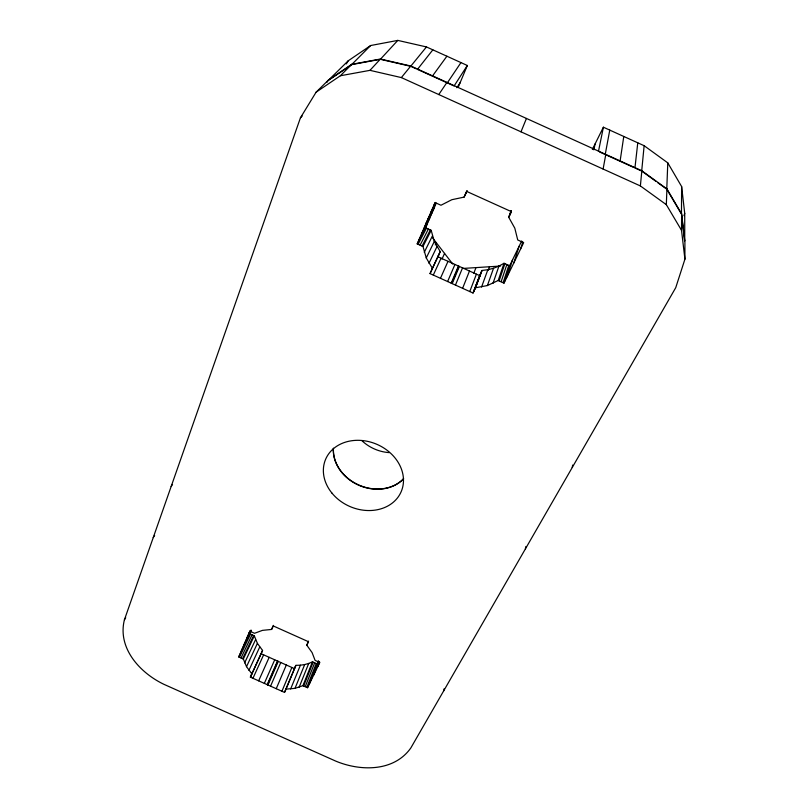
<?xml version="1.0" encoding="UTF-8"?>
<svg xmlns="http://www.w3.org/2000/svg" width="808" height="808" viewBox="0 0 808 808"><rect width="100%" height="100%" fill="white"/><g stroke="black" fill="none" stroke-linecap="round" stroke-linejoin="round"><path stroke-width="1.21" d="M592.355 149.44L603.394 127.21L644.138 145.703L667.782 162.863L681.629 186.557L681.467 214.12L666.772 189.193L657.742 182.669M684.921 259.186L681.528 230.32L681.619 213.847L666.923 188.91L641.835 170.771L410.797 66.003L380.437 59.024L351.743 64.327L328.159 80.335L316.11 92.173L300.435 117.827L124.402 619.827C117.271 648.218 140.047 672.953 164.014 684.366L335.855 761.156C360.469 771.398 393.981 771.872 410.838 747.945L675.74 287.668L684.921 259.186L684.901 241.935L681.619 213.847M681.528 230.32L666.327 204.666L666.923 188.91M666.772 189.193L667.782 162.863M655.732 181.214L641.693 171.054L644.138 145.703M666.327 204.666L640.38 185.941L641.835 170.771M637.775 142.814L634.937 167.993L641.693 171.054M620.079 161.257L623.776 136.461M572.276 467.448L572.64 465.055M603.101 169.044L605.798 154.429M609.767 130.098L605.212 154.51L599.576 151.965M525.392 548.895L525.867 546.491M598.455 151.45L603.394 127.21M593.84 149.823L595.122 143.854M443.592 691.032L444.178 688.689M520.544 249.086L522.776 242.006M683.992 215.655L684.719 213.342L681.629 186.557M513.747 263.085L519.13 246.248M507.04 276.892L512.605 259.742M422.998 246.491L417.201 243.875L425.564 227.785L431.179 230.331L422.998 246.491L426.25 257.944L432.401 268.327L430.048 273.609L473.023 293.021L475.498 287.779L487.396 285.557L498.213 280.477L504.02 283.103L509.666 265.812L521.675 240.986M503.111 282.689L508.788 265.408M501.111 281.79L506.848 264.539M499.122 280.891L504.909 263.661M498.213 280.477L504.03 263.267L509.666 265.812M492.981 283.366L498.95 266.095L504.03 263.267M487.396 285.557L493.536 268.256L498.95 266.095M504.02 283.103L523.665 242.653L517.726 239.966L514.807 228.169L508.747 217.322L511.171 210.615M509.171 216.443L511.181 210.858M510.09 214.494L511.292 211.151M481.538 287.042L487.85 269.721L493.536 268.256M488.224 270.236L489.496 266.751M473.023 293.021L481.982 270.458L487.85 269.721M473.407 292.203L479.942 274.781M474.256 290.405L480.77 273.023M475.104 288.608L481.608 271.266M475.498 287.779L481.982 270.458M469.771 291.547L476.417 274.154M473.73 273.417L475.983 267.62M309.424 683.841L318.342 661.146M313.615 675.215L318.938 661.651M317.847 666.499L319.604 661.994M306.818 687.396L316.231 663.55M243.329 658.995L238.734 656.934L250.652 631.957L249.844 633.825L254.318 635.835L243.329 658.995L246.511 666.661L251.854 673.811L250.379 677.134L284.507 692.395L286.062 689.113L295.011 688.355L302.929 685.659L307.535 687.719L318.322 660.974M305.232 686.689L314.686 662.853M303.656 685.982L313.14 662.166M462.61 288.315L469.478 271.023M302.929 685.659L312.433 661.853L316.928 663.863M299.132 687.244L308.717 663.439L312.433 661.853M520.998 131.825L526.442 118.443M295.011 688.355L304.687 664.55L308.717 663.439M290.638 688.982L300.404 665.196L304.687 664.55M307.535 687.719L319.786 662.51L315.1 660.409L312.09 652.581L306.788 645.198L308.575 641.118M455.449 285.083L462.54 267.882M238.734 656.934L249.854 631.2L254.53 633.29L262.479 630.361L271.609 629.442L273.447 625.382M284.507 692.395L295.162 666.984M285.82 689.628L295.93 665.348L300.404 665.196M417.201 243.875L435.047 202.566L440.976 205.242L451.874 199.697L464.105 197.112L467.145 190.678M458.217 87.244L467.337 65.488L426.452 46.935L397.809 40.4L370.64 45.531L348.208 60.812L328.048 80.628L351.631 64.63L370.64 45.531M452.197 283.608L459.388 266.458L437.926 256.762L440.229 251.601L434.3 241.491L431.179 230.331M281.921 691.244L291.87 667.479M451.197 283.164L458.419 266.024M451.632 283.366L458.843 266.226M276.235 688.699L286.325 664.994M447.612 281.538L454.944 264.458M425.564 227.785L435.886 203.929L427.755 219.423M270.549 686.154L280.78 662.52M267.963 685.002L278.265 661.388L261.115 653.712L250.379 677.134M267.175 684.649L277.487 661.045M267.519 684.8L277.821 661.197M264.327 683.376L274.71 659.803M271.609 629.442L273.185 625.907L308.444 641.693L306.788 645.198M464.105 197.112L466.65 191.395L511.424 211.656L508.747 217.322M261.115 653.712L262.57 650.43L257.399 643.39L254.318 635.835M440.451 278.305L448.016 261.317M258.641 680.831L269.175 657.318M252.954 678.286L263.63 654.834M441.986 259.065L444.572 253.419M250.611 676.619L262.57 650.43M433.3 275.074L441.077 258.186M248.925 670.327L259.732 646.996M432.028 269.155L440.229 251.601M430.048 273.609L439.077 254.187M246.511 666.661L257.399 643.39M465.378 194.263L466.893 191.052M244.632 662.863L255.581 639.653M295.93 665.348L294.395 668.61L278.265 661.388M242.612 658.672L253.621 635.522M241.026 657.965L252.086 634.835M239.451 657.258L250.541 634.139M428.977 263.307L436.926 246.713M249.005 633.149L250.056 630.967M247.157 637.421L250.308 630.876M243.996 644.744L250.965 630.24M241.35 650.864L251.076 630.24M435.26 244.945L436.34 242.733M426.25 257.944L434.3 241.491M424.25 252.318L432.371 236.007M422.089 246.087L430.3 229.937M420.099 245.178L428.371 229.058M418.1 244.279L426.442 228.189M421.392 234.158L429.664 218.311M418.504 240.845L426.836 224.836M426.018 223.432L434.583 206.949M425.624 224.351L433.997 208.292M424.301 227.432L432.512 211.736M430.714 212.595L435.896 202.737M433.684 205.707L435.401 202.454M326.876 82.416L328.159 80.335M346.289 63.923L348.208 60.812M124.402 619.827L125.715 617.726M456.904 87.729L460.146 82.638M467.337 65.488L454.076 85.981L433.532 76.659M153.237 537.583L154.621 535.482M447.299 82.911L460.954 62.59M438.774 94.556L446.965 82.396M171.155 486.497L172.528 484.467M446.905 56.206L432.381 76.144L417.463 69.377L432.846 49.833M316.11 92.173L340.37 75.75L369.973 70.347L401.354 77.588L410.797 66.003M381.538 59.6L410.676 66.306L426.452 46.935M369.973 70.347L380.437 59.024M380.326 59.327L397.809 40.4M300.435 117.827L302.202 116.039M340.37 75.75L351.743 64.327M351.631 64.63L379.134 59.54M462.54 268.468L500.606 266.044M508.05 265.569L510.535 265.408M459.388 266.458L479.568 275.579M410.676 66.306L416.332 68.862M606.354 155.035L633.795 167.478M401.354 77.588L640.38 185.941M432.573 237.845L452.753 264.054M681.609 215.342L684.598 240.986M684.719 213.342L684.74 240.956M403.626 478.649A39.956 33.33 23.3 0 1 359.106 485.133A39.956 33.33 23.3 0 1 333.451 448.228M389.345 452.621A38.006 32.33 23.3 0 1 362.014 440.774M403.525 478.861A39.956 33.32 23.3 0 1 359.015 485.335A39.956 33.32 23.3 0 1 333.371 448.44M331.987 493.143A41.107 33.896 23.3 0 0 400.657 492.819A41.107 33.896 23.3 0 0 357.601 440.31A41.107 33.896 23.3 0 0 331.987 493.143"/></g></svg>
